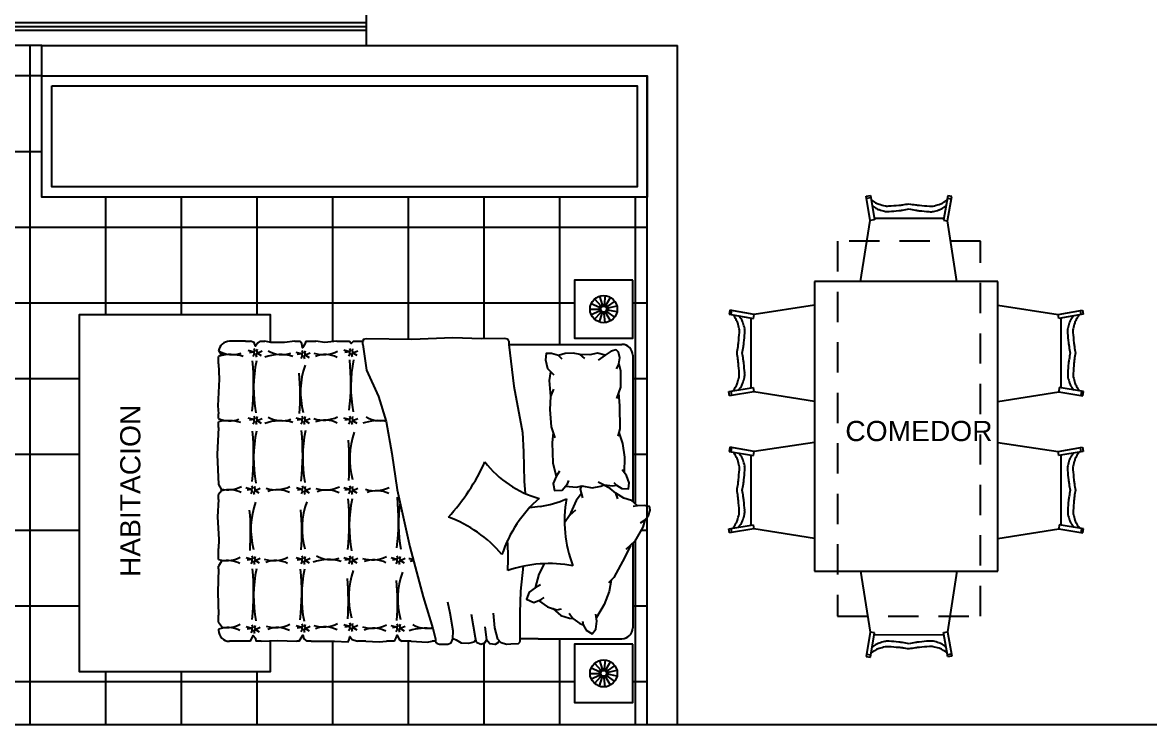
# Model space of a CAD drawing. Header units: inches. Extents: x -370 to 18, y -197 to 199.
# Drawn here: x -27.79 to -22.21, y -22.53 to -19.06 of the extents above; entities that cross this region are included whole.
import ezdxf

# ---------------------------------------------------------------- set-up
doc = ezdxf.new("R2010")
doc.units = ezdxf.units.IN
doc.header["$MEASUREMENT"] = 0
doc.linetypes.add('DASHED', pattern=[0.75, 0.5, -0.25])
for name, color, linetype in [('artefactos', 1, 'Continuous'), ('aux2', 194, 'Continuous'), ('MUEBLES', 7, 'Continuous')]:
    doc.layers.add(name, color=color, linetype=linetype)
doc.styles.get("Standard").update_dxf_attribs({"font": 'arial.ttf'})
doc.linetypes.add('ZIGZAG', pattern='A,0.0001,-0.2,[131,ltypeshp.shx,S=0.2,R=0,X=-0.2,Y=0],-0.4,[131,ltypeshp.shx,S=0.2,R=180,X=0.2,Y=0],-0.2', length=0.8001)

# ---------------------------------------------------------------- blocks, each defined once
blk = doc.blocks.new('comedor_6p')
at = {"layer": 'artefactos', "color": 2}
for p, q in [((-1.2932, 1.3273), (-1.2726, 1.3309)), ((-1.2722, 1.2071), (-1.2932, 1.3273)), ((-1.2707, 1.3198), (-1.2913, 1.3165)), ((-1.2726, 1.3309), (-1.2519, 1.2101)), ((-0.8897, 1.3327), (-0.9093, 1.2117)), ((-0.8915, 1.3216), (-0.8709, 1.3185)), ((-0.869, 1.3293), (-0.8897, 1.3327)), ((-0.8889, 1.2089), (-0.869, 1.3293)), ((-0.6139, 1.3273), (-0.5933, 1.3309)), ((-0.5929, 1.2071), (-0.6139, 1.3273)), ((-0.5914, 1.3198), (-0.612, 1.3165)), ((-0.5933, 1.3309), (-0.5726, 1.2101)), ((-0.2104, 1.3327), (-0.23, 1.2117)), ((-0.2122, 1.3216), (-0.1916, 1.3185)), ((-0.1897, 1.3293), (-0.2104, 1.3327)), ((-0.2096, 1.2089), (-0.1897, 1.3293)), ((-1.3172, 0.9069), (-1.2722, 1.2071)), ((-1.2519, 1.2101), (-1.2722, 1.2071)), ((-0.9077, 1.2213), (-1.2536, 1.2207)), ((-0.9093, 1.2117), (-0.8889, 1.2089)), ((-0.8408, 0.9069), (-0.8889, 1.2089)), ((-0.6379, 0.9069), (-0.5929, 1.2071)), ((-0.5726, 1.2101), (-0.5929, 1.2071)), ((-0.2284, 1.2213), (-0.5743, 1.2207)), ((-0.23, 1.2117), (-0.2096, 1.2089)), ((-0.1615, 0.9069), (-0.2096, 1.2089)), ((-1.4349, 0), (-1.4349, 0.9069)), ((-1.4349, 0.9069), (0, 0.9069)), ((0, 0.9069), (0, 0)), ((-1.4349, 0.6795), (-1.7369, 0.6314)), ((0, 0.6795), (0.302, 0.6314)), ((-1.8573, 0.6513), (-1.8607, 0.6306)), ((-1.8607, 0.6306), (-1.7397, 0.611)), ((-1.7369, 0.6314), (-1.8573, 0.6513)), ((-1.8496, 0.6288), (-1.8465, 0.6494)), ((-1.7397, 0.611), (-1.7369, 0.6314)), ((0.302, 0.6314), (0.4224, 0.6513)), ((0.3048, 0.611), (0.302, 0.6314)), ((0.4258, 0.6306), (0.3048, 0.611)), ((0.4147, 0.6288), (0.4116, 0.6494)), ((0.4224, 0.6513), (0.4258, 0.6306)), ((-1.7493, 0.6126), (-1.7487, 0.2667)), ((0.3144, 0.6126), (0.3138, 0.2667)), ((-1.8589, 0.2477), (-1.7381, 0.2684)), ((-1.8554, 0.2271), (-1.8589, 0.2477)), ((-1.7351, 0.2481), (-1.8554, 0.2271)), ((-1.8479, 0.2496), (-1.8445, 0.229)), ((-1.7381, 0.2684), (-1.7351, 0.2481)), ((-1.4349, 0.2031), (-1.7351, 0.2481)), ((0, 0.2031), (0.3002, 0.2481)), ((0.3032, 0.2684), (0.3002, 0.2481)), ((0.3002, 0.2481), (0.4205, 0.2271)), ((0.424, 0.2477), (0.3032, 0.2684)), ((0.413, 0.2496), (0.4096, 0.229)), ((0.4205, 0.2271), (0.424, 0.2477)), ((0, 0), (-1.4349, 0)), ((-1.3172, 0), (-1.2722, -0.3002)), ((-0.8408, 0), (-0.8889, -0.302)), ((-0.6379, 0), (-0.5929, -0.3002)), ((-0.1615, 0), (-0.2096, -0.302)), ((-1.2722, -0.3002), (-1.2932, -0.4205)), ((-1.2726, -0.424), (-1.2519, -0.3032)), ((-1.2519, -0.3032), (-1.2722, -0.3002)), ((-0.9077, -0.3144), (-1.2536, -0.3138)), ((-0.9093, -0.3048), (-0.8889, -0.302)), ((-0.8897, -0.4258), (-0.9093, -0.3048)), ((-0.8889, -0.302), (-0.869, -0.4224)), ((-0.5929, -0.3002), (-0.6139, -0.4205)), ((-0.5933, -0.424), (-0.5726, -0.3032)), ((-0.5726, -0.3032), (-0.5929, -0.3002)), ((-0.2284, -0.3144), (-0.5743, -0.3138)), ((-0.23, -0.3048), (-0.2096, -0.302)), ((-0.2104, -0.4258), (-0.23, -0.3048)), ((-0.2096, -0.302), (-0.1897, -0.4224)), ((-1.2932, -0.4205), (-1.2726, -0.424)), ((-1.2707, -0.413), (-1.2913, -0.4096)), ((-0.8915, -0.4147), (-0.8709, -0.4116)), ((-0.869, -0.4224), (-0.8897, -0.4258)), ((-0.6139, -0.4205), (-0.5933, -0.424)), ((-0.5914, -0.413), (-0.612, -0.4096)), ((-0.2122, -0.4147), (-0.1916, -0.4116)), ((-0.1897, -0.4224), (-0.2104, -0.4258))]:
    blk.add_line(p, q, dxfattribs=at)
at = {"layer": 'artefactos', "color": 2, "extrusion": (0, 0, -1)}
for centre, major_axis, start_param, end_param in [((-1.1594, 1.4495), (0.1251, 0.1251), 2.870669, 3.024012), ((-1.2061, 1.3669), (-0.058, 0.058), 4.215972, 4.441465), ((-1.0782, 1.7973), (0.3755, 0.3755), 2.587068, 2.645176), ((-1.4249, 4.3319), (2.165, 2.165), 2.260362, 2.276663), ((-1.1735, 1.7162), (0.3069, 0.3069), 2.214624, 2.260362), ((-1.2686, 2.3832), (0.7833, 0.7833), 2.185999, 2.214624), ((-0.9035, 2.3849), (0.7833, 0.7833), 2.488421, 2.517047), ((-0.9924, 1.7171), (-0.3069, 0.3069), 4.01348, 4.059217), ((-0.7654, 4.335), (2.165, 2.165), 2.426382, 2.442683), ((-1.0885, 1.7973), (-0.3755, 0.3755), 3.628666, 3.686774), ((-0.9565, 1.368), (0.058, 0.058), 1.832377, 2.05787), ((-0.9968, 1.3951), (-0.105, 0.105), 3.194316, 3.359003), ((-1.004, 1.4502), (-0.1251, 0.1251), 3.249829, 3.403173), ((-0.4801, 1.4495), (-0.1251, 0.1251), 4.441465, 4.594809), ((-0.5268, 1.3669), (-0.058, 0.058), 4.215972, 4.441465), ((-0.3989, 1.7973), (-0.3755, 0.3755), 4.157864, 4.215972), ((-0.7457, 4.3319), (-2.165, 2.165), 3.831158, 3.847459), ((-0.4942, 1.7162), (-0.3069, 0.3069), 3.785421, 3.831158), ((-0.5893, 2.3832), (0.7833, 0.7833), 2.185999, 2.214624), ((-0.2242, 2.3849), (0.7833, 0.7833), 2.488421, 2.517047), ((-0.3131, 1.7171), (0.3069, 0.3069), 2.442683, 2.488421), ((-0.0861, 4.335), (-2.165, 2.165), 3.997179, 4.01348), ((-0.4092, 1.7973), (-0.3755, 0.3755), 3.628666, 3.686774), ((-0.2772, 1.368), (0.058, 0.058), 1.832377, 2.05787), ((-0.3175, 1.3951), (0.105, 0.105), 1.623519, 1.788206), ((-0.3247, 1.4502), (-0.1251, 0.1251), 3.249829, 3.403173), ((-1.1661, 1.3943), (-0.105, 0.105), 4.485635, 4.650322), ((-1.2097, 1.3246), (0.0469, 0.0469), 2.658112, 2.914839), ((-1.1087, 1.6486), (0.2869, 0.2869), 2.587068, 2.658112), ((-1.1908, 1.2996), (-0.0333, 0.0333), 3.949023, 4.157864), ((-1.192, 1.3132), (0.0238, 0.0238), 2.355936, 2.587068), ((-1.192, 1.409), (-0.0916, 0.0916), 3.847459, 3.926733), ((-1.1891, 1.3755), (-0.087, 0.087), 3.847459, 3.949023), ((-1.3218, 3.0401), (-1.2678, 1.2678), 3.82086, 3.847459), ((-1.16, 1.5215), (-0.1879, 0.1879), 3.746379, 3.82086), ((-1.2343, 1.9285), (0.4805, 0.4805), 2.12834, 2.175583), ((-0.9335, 1.93), (-0.4805, 0.4805), 4.098259, 4.145502), ((-1.0041, 1.5223), (-0.1879, 0.1879), 4.023778, 4.098259), ((-0.8565, 3.0422), (1.2678, 1.2678), 2.426382, 2.452982), ((-0.9736, 1.3765), (0.087, 0.087), 2.324819, 2.426382), ((-0.971, 1.41), (0.0916, 0.0916), 2.347109, 2.426382), ((-0.9702, 1.3142), (-0.0238, 0.0238), 3.686774, 3.917905), ((-0.9712, 1.3006), (-0.0333, 0.0333), 3.686774, 3.895615), ((-1.0565, 1.6489), (0.2869, 0.2869), 2.044933, 2.115978), ((-0.9526, 1.3258), (0.0469, 0.0469), 1.788206, 2.044933), ((-0.4868, 1.3943), (-0.105, 0.105), 4.485635, 4.650322), ((-0.5304, 1.3246), (0.0469, 0.0469), 2.658112, 2.914839), ((-0.4294, 1.6486), (0.2869, 0.2869), 2.587068, 2.658112), ((-0.5115, 1.2996), (0.0333, 0.0333), 2.378226, 2.587068), ((-0.5127, 1.3132), (0.0238, 0.0238), 2.355936, 2.587068), ((-0.5127, 1.409), (-0.0916, 0.0916), 3.847459, 3.926733), ((-0.5098, 1.3755), (0.087, 0.087), 2.276663, 2.378226), ((-0.6425, 3.0401), (-1.2678, 1.2678), 3.82086, 3.847459), ((-0.4807, 1.5215), (0.1879, 0.1879), 2.175583, 2.250063), ((-0.555, 1.9285), (0.4805, 0.4805), 2.12834, 2.175583), ((-0.2542, 1.93), (-0.4805, 0.4805), 4.098259, 4.145502), ((-0.3248, 1.5223), (-0.1879, 0.1879), 4.023778, 4.098259), ((-0.1772, 3.0422), (-1.2678, 1.2678), 3.997179, 4.023778), ((-0.2943, 1.3765), (0.087, 0.087), 2.324819, 2.426382), ((-0.2917, 1.41), (-0.0916, 0.0916), 3.917905, 3.997179), ((-0.2909, 1.3142), (0.0238, 0.0238), 2.115978, 2.347109), ((-0.2919, 1.3006), (-0.0333, 0.0333), 3.686774, 3.895615), ((-0.3772, 1.6489), (0.2869, 0.2869), 2.044933, 2.115978), ((-0.2733, 1.3258), (0.0469, 0.0469), 1.788206, 2.044933), ((-1.9782, 0.5163), (-0.1251, 0.1251), 1.679033, 1.832377), ((-1.9231, 0.5235), (-0.105, 0.105), 1.623519, 1.788206), ((0.4882, 0.5235), (-0.105, -0.105), 1.353386, 1.518073), ((0.5433, 0.5163), (-0.1251, -0.1251), 1.309216, 1.46256), ((-1.8961, 0.5638), (0.058, 0.058), 0.26158, 0.487073), ((-2.3253, 0.4318), (-0.3755, 0.3755), 2.05787, 2.115978), ((-1.8538, 0.5677), (-0.0469, 0.0469), 1.788206, 2.044933), ((-2.1769, 0.4638), (0.2869, 0.2869), 0.474137, 0.545181), ((-1.8286, 0.5491), (0.0333, 0.0333), 0.545181, 0.754023), ((0.3937, 0.5491), (-0.0333, -0.0333), 0.816774, 1.025615), ((0.742, 0.4638), (0.2869, -0.2869), 2.596411, 2.667456), ((0.4189, 0.5677), (0.0469, -0.0469), 2.667456, 2.924183), ((0.8904, 0.4318), (0.3755, -0.3755), 2.596411, 2.654519), ((0.4612, 0.5638), (0.058, -0.058), 2.654519, 2.880012), ((-4.863, 0.7549), (2.165, 2.165), 0.855586, 0.871887), ((-1.8422, 0.5501), (0.0238, 0.0238), 0.545181, 0.776313), ((-1.938, 0.5493), (-0.0916, 0.0916), 2.347109, 2.426382), ((-3.5702, 0.6638), (-1.2678, 1.2678), 2.426382, 2.452982), ((-1.9045, 0.5467), (-0.087, 0.087), 2.324819, 2.426382), ((0.4696, 0.5467), (-0.087, -0.087), 0.71521, 0.816774), ((2.1353, 0.6638), (-1.2678, -1.2678), 0.688611, 0.71521), ((0.4073, 0.5501), (0.0238, -0.0238), 2.36528, 2.596411), ((0.5031, 0.5493), (-0.0916, -0.0916), 0.71521, 0.794484), ((3.4281, 0.7549), (-2.165, -2.165), 0.698909, 0.71521), ((-2.913, 0.6168), (0.7833, 0.7833), 0.917625, 0.94625), ((-2.2451, 0.5279), (0.3069, 0.3069), 0.871887, 0.917624), ((-2.458, 0.5868), (0.4805, 0.4805), 0.956666, 1.003909), ((-2.0503, 0.5163), (-0.1879, 0.1879), 2.452982, 2.527462), ((0.6154, 0.5163), (-0.1879, -0.1879), 0.61413, 0.688611), ((1.0231, 0.5868), (-0.4805, -0.4805), 0.566887, 0.61413), ((0.8102, 0.5279), (0.3069, -0.3069), 2.223968, 2.269706), ((1.4781, 0.6168), (-0.7833, -0.7833), 0.624546, 0.653172), ((-2.9113, 0.2517), (0.7833, 0.7833), 0.615202, 0.643828), ((-2.2442, 0.3468), (-0.3069, 0.3069), 2.214624, 2.260362), ((-2.4566, 0.286), (-0.4805, 0.4805), 2.12834, 2.175583), ((-2.0496, 0.3603), (-0.1879, 0.1879), 2.175583, 2.250063), ((0.6146, 0.3603), (-0.1879, -0.1879), 0.891529, 0.96601), ((1.0217, 0.286), (0.4805, -0.4805), 2.536806, 2.584049), ((0.8093, 0.3468), (0.3069, -0.3069), 2.452027, 2.497765), ((1.4763, 0.2517), (0.7833, -0.7833), 2.497765, 2.52639), ((-4.8599, 0.0954), (-2.165, 2.165), 2.260362, 2.276663), ((-1.937, 0.3283), (0.0916, 0.0916), 0.705866, 0.78514), ((-3.5681, 0.1985), (-1.2678, 1.2678), 2.250063, 2.276663), ((-1.9035, 0.3312), (-0.087, 0.087), 2.276663, 2.378226), ((0.4686, 0.3312), (-0.087, -0.087), 0.763366, 0.86493), ((2.1332, 0.1985), (-1.2678, -1.2678), 0.86493, 0.891529), ((0.5021, 0.3283), (0.0916, -0.0916), 2.356453, 2.435726), ((3.425, 0.0954), (-2.165, -2.165), 0.86493, 0.881231), ((-1.8949, 0.3142), (-0.058, 0.058), 2.645176, 2.870669), ((-2.3253, 0.4421), (0.3755, 0.3755), 1.016271, 1.074379), ((-1.8412, 0.3283), (0.0238, 0.0238), 0.78514, 1.016271), ((-1.8526, 0.3106), (0.0469, 0.0469), 1.087316, 1.344043), ((-2.1766, 0.4116), (-0.2869, 0.2869), 2.587068, 2.658112), ((-1.8276, 0.3295), (-0.0333, 0.0333), 2.378226, 2.587068), ((0.3927, 0.3295), (-0.0333, -0.0333), 0.554525, 0.763366), ((0.7417, 0.4116), (-0.2869, -0.2869), 0.48348, 0.554525), ((0.4177, 0.3106), (-0.0469, -0.0469), 0.226754, 0.48348), ((0.4063, 0.3283), (-0.0238, -0.0238), 0.554525, 0.785656), ((0.8904, 0.4421), (-0.3755, -0.3755), 0.496417, 0.554525), ((0.46, 0.3142), (-0.058, -0.058), 0.270924, 0.496417), ((-1.9775, 0.3609), (0.1251, 0.1251), 1.299872, 1.453216), ((-1.9223, 0.3542), (0.105, 0.105), 1.344043, 1.50873), ((0.4874, 0.3542), (0.105, -0.105), 1.632863, 1.79755), ((0.5426, 0.3609), (-0.1251, -0.1251), 0.11758, 0.270924), ((-1.1594, -0.5426), (0.1251, 0.1251), -1.453216, -1.299872), ((-1.1661, -0.4874), (-0.105, 0.105), 0.062067, 0.226754), ((-1.2061, -0.46), (-0.058, 0.058), 0.270924, 0.496417), ((-1.2097, -0.4177), (-0.0469, 0.0469), 0.226754, 0.48348), ((-1.0782, -0.8904), (-0.3755, 0.3755), 0.496417, 0.554525), ((-1.1087, -0.7417), (-0.2869, 0.2869), 0.48348, 0.554525), ((-1.1908, -0.3927), (0.0333, 0.0333), -1.016271, -0.80743), ((-1.192, -0.4063), (-0.0238, 0.0238), 0.554525, 0.785656), ((-1.192, -0.5021), (0.0916, 0.0916), -0.78514, -0.705866), ((-1.1891, -0.4686), (-0.087, 0.087), 0.763366, 0.86493), ((-1.4249, -3.425), (2.165, 2.165), -0.705866, -0.689566), ((-1.3218, -2.1332), (-1.2678, 1.2678), 0.86493, 0.891529), ((-1.1735, -0.8093), (-0.3069, 0.3069), 0.881231, 0.926968), ((-1.16, -0.6146), (-0.1879, 0.1879), 0.891529, 0.96601), ((-1.2343, -1.0217), (-0.4805, 0.4805), 0.96601, 1.013253), ((-1.2686, -1.4763), (0.7833, 0.7833), -0.643828, -0.615202), ((-0.9035, -1.4781), (0.7833, 0.7833), -0.94625, -0.917624), ((-0.9335, -1.0231), (0.4805, 0.4805), -1.003909, -0.956666), ((-0.9924, -0.8102), (-0.3069, 0.3069), 0.653172, 0.698909), ((-1.0041, -0.6154), (0.1879, 0.1879), -0.956666, -0.882186), ((-0.7654, -3.4281), (2.165, 2.165), -0.871887, -0.855586), ((-0.8565, -2.1353), (1.2678, 1.2678), -0.882186, -0.855586), ((-0.9736, -0.4696), (0.087, 0.087), -0.855586, -0.754023), ((-0.971, -0.5031), (0.0916, 0.0916), -0.855586, -0.776313), ((-0.9702, -0.4073), (0.0238, 0.0238), -0.776313, -0.545181), ((-0.9712, -0.3937), (0.0333, 0.0333), -0.754023, -0.545181), ((-1.0885, -0.8904), (0.3755, 0.3755), -0.545181, -0.487073), ((-1.0565, -0.742), (-0.2869, 0.2869), 1.025615, 1.09666), ((-0.9565, -0.4612), (-0.058, 0.058), 1.083723, 1.309216), ((-0.9526, -0.4189), (-0.0469, 0.0469), 1.09666, 1.353386), ((-0.9968, -0.4882), (-0.105, 0.105), 1.353386, 1.518073), ((-1.004, -0.5433), (-0.1251, 0.1251), 1.309216, 1.46256), ((-0.4801, -0.5426), (-0.1251, 0.1251), 0.11758, 0.270924), ((-0.4868, -0.4874), (0.105, 0.105), -1.50873, -1.344043), ((-0.5268, -0.46), (0.058, 0.058), -1.299872, -1.074379), ((-0.5304, -0.4177), (0.0469, 0.0469), -1.344043, -1.087316), ((-0.3989, -0.8904), (0.3755, 0.3755), -1.074379, -1.016271), ((-0.4294, -0.7417), (-0.2869, 0.2869), 0.48348, 0.554525), ((-0.5115, -0.3927), (0.0333, 0.0333), -1.016271, -0.80743), ((-0.5127, -0.4063), (-0.0238, 0.0238), 0.554525, 0.785656), ((-0.5127, -0.5021), (0.0916, 0.0916), -0.78514, -0.705866), ((-0.5098, -0.4686), (-0.087, 0.087), 0.763366, 0.86493), ((-0.7457, -3.425), (2.165, 2.165), -0.705866, -0.689566), ((-0.6425, -2.1332), (-1.2678, 1.2678), 0.86493, 0.891529), ((-0.4942, -0.8093), (0.3069, 0.3069), -0.689566, -0.643828), ((-0.4807, -0.6146), (-0.1879, 0.1879), 0.891529, 0.96601), ((-0.555, -1.0217), (-0.4805, 0.4805), 0.96601, 1.013253), ((-0.5893, -1.4763), (0.7833, 0.7833), -0.643828, -0.615202), ((-0.2242, -1.4781), (0.7833, 0.7833), -0.94625, -0.917624), ((-0.2542, -1.0231), (-0.4805, 0.4805), 0.566887, 0.61413), ((-0.3131, -0.8102), (0.3069, 0.3069), -0.917624, -0.871887), ((-0.3248, -0.6154), (0.1879, 0.1879), -0.956666, -0.882186), ((-0.0861, -3.4281), (-2.165, 2.165), 0.698909, 0.71521), ((-0.1772, -2.1353), (1.2678, 1.2678), -0.882186, -0.855586), ((-0.2943, -0.4696), (0.087, 0.087), -0.855586, -0.754023), ((-0.2917, -0.5031), (0.0916, 0.0916), -0.855586, -0.776313), ((-0.2909, -0.4073), (-0.0238, 0.0238), 0.794484, 1.025615), ((-0.2919, -0.3937), (-0.0333, 0.0333), 0.816774, 1.025615), ((-0.4092, -0.8904), (-0.3755, 0.3755), 1.025615, 1.083723), ((-0.3772, -0.742), (0.2869, 0.2869), -0.545181, -0.474137), ((-0.2772, -0.4612), (-0.058, 0.058), 1.083723, 1.309216), ((-0.2733, -0.4189), (-0.0469, 0.0469), 1.09666, 1.353386), ((-0.3175, -0.4882), (0.105, 0.105), -0.21741, -0.052723), ((-0.3247, -0.5433), (-0.1251, 0.1251), 1.309216, 1.46256)]:
    blk.add_ellipse(centre, major_axis=major_axis, ratio=1, start_param=start_param, end_param=end_param, dxfattribs=at)
blk = doc.blocks.new('velador')
at = {"layer": 'artefactos', "color": 2}
blk.add_lwpolyline([(-0.4, 0.4), (-0.4, 0), (0, 0), (0, 0.4), (-0.4, 0.4)], dxfattribs=at)
for radius in [0.0937, 0.0304]:
    blk.add_circle((-0.2, 0.2), radius, dxfattribs=at)
at = {"layer": 'aux2', "color": 2}
for p, q in [((-0.2812, 0.2469), (-0.2263, 0.2152)), ((-0.2551, 0.2758), (-0.2179, 0.2246)), ((-0.2195, 0.2917), (-0.2063, 0.2297)), ((-0.1805, 0.2917), (-0.1937, 0.2297)), ((-0.1449, 0.2758), (-0.1821, 0.2246)), ((-0.1188, 0.2469), (-0.1737, 0.2152)), ((-0.2932, 0.2098), (-0.2302, 0.2032)), ((-0.2891, 0.171), (-0.2289, 0.1906)), ((-0.2697, 0.1373), (-0.2226, 0.1797)), ((-0.2381, 0.1144), (-0.2124, 0.1722)), ((-0.2, 0.1063), (-0.2, 0.1696)), ((-0.1619, 0.1144), (-0.1876, 0.1722)), ((-0.1303, 0.1373), (-0.1774, 0.1797)), ((-0.1109, 0.171), (-0.1711, 0.1906)), ((-0.1068, 0.2098), (-0.1698, 0.2032))]:
    blk.add_line(p, q, dxfattribs=at)
blk.add_circle((-0.2, 0.2), 0.0202, dxfattribs=at)
blk = doc.blocks.new('cama_2pl')
at = {"layer": 'artefactos', "color": 1}
for p, q in [((706.6494, 610.2549), (706.6196, 610.2234)), ((706.728, 610.2968), (706.7439, 610.2697)), ((706.728, 610.2968), (706.7662, 610.2856)), ((706.7662, 610.2856), (706.8438, 610.2406)), ((706.8438, 610.2406), (706.8884, 610.1923)), ((705.8202, 610.2295), (706.6253, 610.2295)), ((706.6064, 610.1813), (706.5796, 610.1361)), ((706.6196, 610.2234), (706.6064, 610.1813)), ((706.8541, 610.2295), (707.3202, 610.2295)), ((705.7602, 609.5475), (705.7602, 610.1695)), ((707.3802, 609.7085), (707.3802, 610.1695)), ((706.5399, 609.9466), (706.5399, 609.9523)), ((706.5399, 609.8598), (706.5399, 609.8643)), ((707.2129, 609.7868), (707.2157, 609.7917)), ((706.6513, 609.72), (706.6586, 609.662)), ((707.3802, 609.7085), (707.3802, 609.6085)), ((706.3513, 609.628), (706.512, 609.6323)), ((706.512, 609.6323), (706.5805, 609.6379)), ((707.3802, 609.6085), (707.3935, 609.6085)), ((705.7432, 609.5475), (705.7602, 609.5475)), ((707.4023, 609.5052), (707.3816, 609.4873)), ((707.3203, 609.4713), (707.2399, 609.4625)), ((707.3816, 609.4873), (707.3203, 609.4713)), ((707.3144, 609.4158), (707.386, 609.4246)), ((707.386, 609.4246), (707.4035, 609.4144)), ((707.4123, 609.3939), (707.4006, 609.3691)), ((707.4035, 609.4144), (707.4123, 609.3939)), ((707.3743, 609.3633), (707.2458, 609.3428)), ((707.4006, 609.3691), (707.3743, 609.3633)), ((707.2395, 609.2242), (707.1784, 609.2109)), ((707.3371, 609.2407), (707.2395, 609.2242)), ((707.38, 609.239), (707.3371, 609.2407)), ((707.4015, 609.2308), (707.38, 609.239)), ((707.4096, 609.2108), (707.4015, 609.2308)), ((707.3802, 609.1445), (707.3935, 609.1445)), ((707.3935, 609.1445), (707.3935, 609.1259)), ((707.3935, 609.0102), (707.3935, 608.9593)), ((707.3935, 608.919), (707.3935, 608.8734)), ((707.3935, 608.7594), (707.3935, 608.7153)), ((705.7432, 608.6926), (705.7432, 608.7452)), ((705.7602, 608.7433), (705.7432, 608.7433)), ((705.7432, 608.6014), (705.7432, 608.668)), ((705.7432, 608.4296), (705.7432, 608.4857)), ((707.3935, 608.4593), (707.3935, 608.4357)), ((705.7432, 608.37), (705.7432, 608.3963)), ((707.3935, 608.3927), (707.3935, 608.3804)), ((705.7432, 608.1788), (705.7432, 608.2034)), ((707.3935, 608.184), (707.3935, 608.1542)), ((705.7432, 608.0982), (705.7432, 608.1262)), ((707.3935, 608.1262), (707.3935, 608.0095)), ((705.8681, 607.9495), (705.8267, 607.9495)), ((706.1673, 607.9495), (706.1419, 607.9495)), ((706.2183, 607.9495), (706.1858, 607.9495)), ((706.6132, 607.9495), (706.5869, 607.9495)), ((706.9435, 607.9495), (706.8835, 607.9495)), ((706.9958, 607.9495), (706.98, 607.9495)), ((707.2888, 607.9495), (707.2502, 607.9495)), ((707.3274, 607.9495), (707.3335, 607.9495))]:
    blk.add_line(p, q, dxfattribs=at)
for points in [[(706.728, 610.2968), (706.7014, 610.317), (706.672, 610.3264), (706.6525, 610.3213), (706.646, 610.2929), (706.6494, 610.2549), (706.6521, 610.2314)], [(706.2455, 610.1524), (706.3055, 610.1735), (706.3813, 610.1847), (706.4649, 610.1827)], [(706.5205, 610.1254), (706.535, 610.1394), (706.5529, 610.1689), (706.555, 610.2061), (706.5219, 610.2107), (706.4813, 610.1951), (706.4499, 610.1714)], [(706.8659, 610.2167), (706.9314, 610.186), (707.0424, 610.1249), (707.0721, 610.096)], [(705.8672, 610.1535), (705.8341, 610.158), (705.8039, 610.1518), (705.7894, 610.1378), (705.7976, 610.1099), (705.8192, 610.0785), (705.8479, 610.0387)], [(705.8672, 610.1535), (705.906, 610.1624), (705.9957, 610.1613), (706.0582, 610.141)], [(705.8672, 610.1535), (705.8944, 610.1376)], [(706.0267, 610.1512), (706.0988, 610.1566), (706.2255, 610.1577), (706.2655, 610.1471)], [(706.517, 610.04), (706.5325, 610.0715), (706.5383, 610.1199), (706.535, 610.1394)], [(706.6097, 610.1481), (706.5796, 610.1361), (706.5527, 610.1055), (706.5336, 610.0663)], [(705.8192, 610.0785), (705.8087, 610.0363), (705.8179, 609.9932), (705.8167, 609.9406)], [(706.5393, 609.9491), (706.5496, 610.007), (706.5401, 610.0545), (706.5325, 610.0715)], [(707.0572, 610.1104), (707.1198, 610.0994), (707.1914, 610.072), (707.2633, 610.0293)], [(707.2837, 609.9521), (707.3031, 609.9572), (707.3332, 609.9741), (707.3533, 610.0056), (707.3267, 610.0258), (707.2837, 610.0321), (707.2447, 610.0268)], [(705.837, 609.9659), (705.8167, 609.9406), (705.8082, 609.9008), (705.8108, 609.8573), (705.8218, 609.8208)], [(706.5394, 609.8601), (706.5461, 609.9194), (706.5393, 609.9491)], [(706.5399, 609.9465), (706.5576, 609.9407), (706.6053, 609.9539)], [(706.5814, 609.9473), (706.6194, 609.918), (706.7009, 609.8809)], [(707.2387, 609.8794), (707.2677, 609.8992), (707.2965, 609.9386), (707.3031, 609.9572)], [(706.4577, 609.8266), (706.4873, 609.8087), (706.5255, 609.7914), (706.5644, 609.7981), (706.5618, 609.8417), (706.5273, 609.8702), (706.5093, 609.8778)], [(706.6731, 609.9138), (706.7009, 609.8809), (706.7416, 609.8545)], [(707.2136, 609.7892), (707.251, 609.8346), (707.266, 609.8807), (707.2677, 609.8992)], [(705.8424, 609.8417), (705.8218, 609.8208), (705.8109, 609.783), (705.8106, 609.7524), (705.8457, 609.7501), (705.8933, 609.7596), (705.9283, 609.7945)], [(706.2447, 609.7911), (706.3027, 609.7866), (706.4119, 609.7889), (706.4873, 609.8087)], [(707.1701, 609.7116), (707.205, 609.76), (707.22, 609.8109), (707.2158, 609.8372)], [(705.9107, 609.777), (705.9582, 609.7701), (706.0474, 609.7777)], [(706.0072, 609.7927), (706.0474, 609.7777), (706.1177, 609.7732), (706.2134, 609.7812), (706.2735, 609.8001)], [(706.967, 609.7426), (707.0241, 609.712), (707.0995, 609.6924)], [(707.0825, 609.7224), (707.0995, 609.6924), (707.1243, 609.6585), (707.1615, 609.6453), (707.1806, 609.6846), (707.1645, 609.7263), (707.1526, 609.7418)], [(705.7602, 609.5475), (705.9909, 609.5757), (706.245, 609.6228), (706.3513, 609.628)], [(706.9813, 609.6268), (707.1182, 609.6121), (707.2381, 609.6085), (707.3802, 609.6085)], [(707.3935, 609.6085), (707.4004, 609.6062), (707.4082, 609.5984), (707.4104, 609.5594), (707.4119, 609.5348)], [(705.7432, 609.5475), (705.7315, 609.5397), (705.7283, 609.525), (705.7299, 609.3975), (705.725, 609.2389), (705.7332, 609.0133), (705.7299, 608.7615), (705.7332, 608.7452), (705.7432, 608.7452)], [(707.3893, 609.494), (707.4021, 609.4873), (707.4123, 609.4727), (707.4079, 609.4421), (707.386, 609.4246)], [(707.4119, 609.5348), (707.4023, 609.5052)], [(707.3855, 609.3658), (707.3982, 609.3547), (707.4065, 609.3249), (707.4032, 609.2869), (707.3883, 609.2588), (707.38, 609.239)], [(707.3935, 609.1445), (707.401, 609.1459), (707.4056, 609.1522), (707.4101, 609.1653), (707.4096, 609.2108)], [(705.7602, 608.7433), (705.9021, 608.7632), (706.0466, 608.8301), (706.1841, 608.8724), (706.3603, 608.9041), (706.5613, 608.9323), (706.875, 609.0027), (707.1499, 609.0767), (707.3227, 609.1295), (707.3802, 609.1445)], [(707.3935, 609.0102), (707.3983, 609.0979), (707.3935, 609.1259)], [(707.3935, 608.919), (707.3755, 608.9278), (707.3597, 608.9331), (707.3842, 608.9436), (707.3935, 608.9593)], [(707.3935, 608.7594), (707.3965, 608.8331), (707.3935, 608.8734)], [(705.7432, 608.6926), (705.756, 608.6796), (705.7432, 608.668)], [(707.3935, 608.4593), (707.3929, 608.5882), (707.3964, 608.6636), (707.3841, 608.6689), (707.3683, 608.6724), (707.3841, 608.6847), (707.3935, 608.7153)], [(705.7432, 608.6014), (705.749, 608.5341), (705.7432, 608.4857)], [(705.7432, 608.4296), (705.7595, 608.4236), (705.7788, 608.4113), (705.756, 608.4078), (705.7432, 608.3963)], [(707.3935, 608.3927), (707.3753, 608.4041), (707.3595, 608.4129), (707.3806, 608.4181), (707.3935, 608.4357)], [(707.3935, 608.184), (707.3893, 608.2743), (707.3935, 608.3804)], [(705.7432, 608.37), (705.7507, 608.3131), (705.7507, 608.2377), (705.7432, 608.2034)], [(705.7432, 608.1788), (705.7525, 608.1658), (705.77, 608.1536), (705.749, 608.1448), (705.7432, 608.1262)], [(707.3935, 608.1262), (707.3736, 608.1341), (707.3613, 608.1393), (707.3771, 608.1534), (707.3935, 608.1542)], [(705.7432, 608.0982), (705.742, 608.0501), (705.7432, 608.0095)], [(705.7973, 607.9514), (705.8096, 607.9613), (705.8132, 607.9712), (705.8174, 607.9598), (705.8267, 607.9495)], [(705.8681, 607.9495), (705.951, 607.9533), (706.0984, 607.9463), (706.1419, 607.9495)], [(706.2183, 607.9495), (706.3669, 607.9428), (706.5307, 607.9495), (706.5566, 607.9638), (706.5656, 607.9664), (706.5869, 607.9495)], [(706.6132, 607.9495), (706.7091, 607.9446), (706.8337, 607.9516), (706.8835, 607.9495)], [(706.9435, 607.9495), (706.9477, 607.9649), (706.9534, 607.9662), (706.98, 607.9495)], [(706.9958, 607.9495), (707.1226, 607.9447), (707.2502, 607.9495)], [(707.2888, 607.9495), (707.3174, 607.9708), (707.3212, 607.9715), (707.3277, 607.9495)]]:
    blk.add_lwpolyline(points, dxfattribs=at)
for centre, radius, start, end in [((705.8202, 610.1695), 0.06, 90, 180), ((707.3202, 610.1695), 0.06, 0, 90), ((706.73, 610.5526), 0.6983, 260.07459, 290.84099), ((707.6668, 609.7706), 0.7004, 169.34718, 199.09407), ((706.0898, 609.6369), 0.5677, 8.42319, 23.67235), ((706.0604, 609.8656), 0.5677, 307.59373, 344.59337), ((707.1348, 610.1728), 0.6983, 220.99561, 251.76201), ((707.3689, 608.9752), 0.7004, 130.2682, 160.01509), ((706.9348, 608.3855), 1.1581, 86.52842, 94.68904), ((705.9276, 608.3614), 1.1581, 47.44943, 65.55794), ((705.8032, 608.0095), 0.06, 180, 263.48359), ((707.3335, 608.0095), 0.06, 270, 0)]:
    blk.add_arc(centre, radius, start, end, dxfattribs=at)
at = {"layer": 'aux2', "color": 1}
for points in [[(706.9271, 608.9491), (706.9373, 608.9465), (706.9498, 608.9509), (706.9627, 608.9714)], [(706.9711, 608.9478), (706.9587, 608.9442), (706.9493, 608.9502), (706.9373, 608.9776)], [(707.3, 608.9491), (707.3103, 608.9465), (707.3227, 608.9509), (707.3356, 608.9714)], [(707.3441, 608.9478), (707.3316, 608.9442), (707.3223, 608.9502), (707.3103, 608.9776)], [(706.9244, 608.9313), (706.9342, 608.9354), (706.9435, 608.9309), (706.9475, 608.9064)], [(706.968, 608.9278), (706.9542, 608.9349), (706.9435, 608.9309), (706.9351, 608.9002)], [(707.2974, 608.9313), (707.3071, 608.9354), (707.3165, 608.9309), (707.3205, 608.9064)], [(707.341, 608.9278), (707.3272, 608.9349), (707.3165, 608.9309), (707.308, 608.9002)], [(705.7847, 608.6877), (705.795, 608.685), (705.8074, 608.6895), (705.8203, 608.7099)], [(705.8288, 608.6864), (705.8163, 608.6828), (705.8069, 608.6887), (705.795, 608.7162)], [(706.1575, 608.6877), (706.1678, 608.685), (706.1802, 608.6895), (706.1931, 608.7099)], [(706.2016, 608.6864), (706.1891, 608.6828), (706.1798, 608.6887), (706.1678, 608.7162)], [(706.5414, 608.6877), (706.5516, 608.685), (706.5641, 608.6895), (706.577, 608.7099)], [(706.5855, 608.6864), (706.573, 608.6828), (706.5636, 608.6887), (706.5516, 608.7162)], [(706.9271, 608.6877), (706.9373, 608.685), (706.9498, 608.6895), (706.9627, 608.7099)], [(706.9711, 608.6864), (706.9587, 608.6828), (706.9493, 608.6887), (706.9373, 608.7162)], [(707.295, 608.6877), (707.3053, 608.685), (707.3177, 608.6895), (707.3306, 608.7099)], [(707.3391, 608.6864), (707.3266, 608.6828), (707.3173, 608.6887), (707.3053, 608.7162)], [(705.782, 608.6699), (705.7918, 608.6739), (705.8012, 608.6695), (705.8052, 608.645)], [(705.8257, 608.6664), (705.8119, 608.6735), (705.8012, 608.6695), (705.7927, 608.6388)], [(706.1549, 608.6699), (706.1647, 608.6739), (706.174, 608.6695), (706.178, 608.645)], [(706.1985, 608.6664), (706.1847, 608.6735), (706.174, 608.6695), (706.1655, 608.6388)], [(706.5387, 608.6699), (706.5485, 608.6739), (706.5579, 608.6695), (706.5619, 608.645)], [(706.5824, 608.6664), (706.5686, 608.6735), (706.5579, 608.6695), (706.5494, 608.6388)], [(706.9244, 608.6699), (706.9342, 608.6739), (706.9435, 608.6695), (706.9475, 608.645)], [(706.968, 608.6664), (706.9542, 608.6735), (706.9435, 608.6695), (706.9351, 608.6388)], [(707.2924, 608.6699), (707.3021, 608.6739), (707.3115, 608.6695), (707.3155, 608.645)], [(707.336, 608.6664), (707.3222, 608.6735), (707.3115, 608.6695), (707.303, 608.6388)], [(705.7962, 608.4257), (705.8064, 608.423), (705.8189, 608.4275), (705.8318, 608.4479)], [(705.8403, 608.4244), (705.8278, 608.4208), (705.8184, 608.4267), (705.8064, 608.4542)], [(706.1575, 608.4257), (706.1678, 608.423), (706.1802, 608.4275), (706.1931, 608.4479)], [(706.2016, 608.4244), (706.1891, 608.4208), (706.1798, 608.4267), (706.1678, 608.4542)], [(706.5414, 608.427), (706.5516, 608.4243), (706.5641, 608.4288), (706.577, 608.4492)], [(706.5855, 608.4257), (706.573, 608.4221), (706.5636, 608.428), (706.5516, 608.4555)], [(706.9271, 608.4257), (706.9373, 608.423), (706.9498, 608.4275), (706.9627, 608.4479)], [(706.9711, 608.4244), (706.9587, 608.4208), (706.9493, 608.4267), (706.9373, 608.4542)], [(707.3009, 608.4257), (707.3111, 608.423), (707.3236, 608.4275), (707.3365, 608.4479)], [(707.3449, 608.4244), (707.3325, 608.4208), (707.3231, 608.4267), (707.3111, 608.4542)], [(705.7935, 608.4079), (705.8033, 608.4119), (705.8127, 608.4075), (705.8167, 608.383)], [(705.8371, 608.4044), (705.8233, 608.4115), (705.8127, 608.4075), (705.8042, 608.3768)], [(706.1549, 608.4079), (706.1647, 608.4119), (706.174, 608.4075), (706.178, 608.383)], [(706.1985, 608.4044), (706.1847, 608.4115), (706.174, 608.4075), (706.1655, 608.3768)], [(706.5387, 608.4092), (706.5485, 608.4132), (706.5579, 608.4088), (706.5619, 608.3843)], [(706.5824, 608.4057), (706.5686, 608.4128), (706.5579, 608.4088), (706.5494, 608.3781)], [(706.9244, 608.4079), (706.9342, 608.4119), (706.9435, 608.4075), (706.9475, 608.383)], [(706.968, 608.4044), (706.9542, 608.4115), (706.9435, 608.4075), (706.9351, 608.3768)], [(707.2982, 608.4079), (707.308, 608.4119), (707.3173, 608.4075), (707.3213, 608.383)], [(707.3418, 608.4044), (707.328, 608.4115), (707.3173, 608.4075), (707.3089, 608.3768)], [(705.783, 608.1439), (705.7928, 608.1479), (705.8021, 608.1435), (705.8061, 608.119)], [(705.7857, 608.1617), (705.7959, 608.159), (705.8084, 608.1635), (705.8213, 608.1839)], [(705.8266, 608.1404), (705.8128, 608.1475), (705.8021, 608.1435), (705.7937, 608.1128)], [(705.8297, 608.1604), (705.8173, 608.1568), (705.8079, 608.1627), (705.7959, 608.1902)], [(706.1549, 608.1439), (706.1647, 608.1479), (706.174, 608.1435), (706.178, 608.119)], [(706.1575, 608.1617), (706.1678, 608.159), (706.1802, 608.1635), (706.1931, 608.1839)], [(706.1985, 608.1404), (706.1847, 608.1475), (706.174, 608.1435), (706.1655, 608.1128)], [(706.2016, 608.1604), (706.1891, 608.1568), (706.1798, 608.1627), (706.1678, 608.1902)], [(706.5387, 608.1317), (706.5485, 608.1357), (706.5579, 608.1313), (706.5619, 608.1068)], [(706.5414, 608.1495), (706.5516, 608.1469), (706.5641, 608.1513), (706.577, 608.1718)], [(706.5824, 608.1282), (706.5686, 608.1353), (706.5579, 608.1313), (706.5494, 608.1006)], [(706.5855, 608.1482), (706.573, 608.1446), (706.5636, 608.1506), (706.5516, 608.178)], [(706.9244, 608.1328), (706.9342, 608.1368), (706.9435, 608.1323), (706.9475, 608.1079)], [(706.9271, 608.1506), (706.9373, 608.1479), (706.9498, 608.1523), (706.9627, 608.1728)], [(706.968, 608.1292), (706.9542, 608.1363), (706.9435, 608.1323), (706.9351, 608.1016)], [(706.9711, 608.1492), (706.9587, 608.1457), (706.9493, 608.1516), (706.9373, 608.179)], [(707.3038, 608.1328), (707.3136, 608.1368), (707.3229, 608.1323), (707.3269, 608.1079)], [(707.3064, 608.1506), (707.3167, 608.1479), (707.3291, 608.1523), (707.3421, 608.1728)], [(707.3474, 608.1292), (707.3336, 608.1363), (707.3229, 608.1323), (707.3145, 608.1016)], [(707.3505, 608.1492), (707.338, 608.1457), (707.3287, 608.1516), (707.3167, 608.179)]]:
    blk.add_lwpolyline(points, dxfattribs=at)
for centre, radius, start, end in [((707.1705, 609.0941), 0.1516, 330.00614, 12.98914), ((707.574, 609.0845), 0.2522, 169.50688, 199.72929), ((706.7687, 609.0499), 0.1768, 342.64426, 350.61497), ((707.0916, 609.0588), 0.1463, 194.23978, 201.51943), ((706.7279, 607.6368), 1.3033, 83.32536, 95.58422), ((706.751, 609.6822), 0.7423, 261.03637, 280.58745), ((707.16, 609.3714), 0.4351, 250.41332, 285.15099), ((706.3886, 608.8114), 0.1768, 342.64426, 26.16029), ((706.7115, 608.8204), 0.1463, 152.75109, 201.51943), ((707.1819, 607.5197), 1.4151, 86.03505, 95.00581), ((706.0284, 608.8377), 0.1516, 330.00614, 12.31936), ((706.4319, 608.8281), 0.2522, 169.91882, 199.72929), ((706.7687, 608.7953), 0.1768, 342.64426, 26.16029), ((707.0916, 608.8043), 0.1463, 152.75109, 201.51943), ((707.1454, 608.7953), 0.1768, 342.64426, 26.16029), ((707.4683, 608.8043), 0.1463, 152.75109, 201.51943), ((705.9942, 609.42), 0.7423, 258.35241, 280.58745), ((706.3892, 609.1062), 0.4351, 250.41332, 285.15099), ((707.1506, 609.101), 0.4351, 250.41332, 285.15099), ((705.9712, 607.3746), 1.3033, 83.32536, 95.58422), ((706.4111, 607.2544), 1.4151, 86.03505, 95.00581), ((706.7604, 609.4115), 0.7423, 258.35241, 280.58745), ((706.7373, 607.3661), 1.3033, 83.32536, 95.58422), ((707.1724, 607.2492), 1.4151, 86.03505, 95.00581), ((705.6394, 608.5271), 0.1768, 342.64426, 26.16029), ((705.9623, 608.536), 0.1463, 152.75109, 201.51943), ((706.0001, 608.5271), 0.1768, 342.64426, 26.16029), ((706.323, 608.536), 0.1463, 152.75109, 201.51943), ((706.3845, 608.5371), 0.1768, 342.64426, 26.16029), ((706.7075, 608.5461), 0.1463, 152.75109, 201.51943), ((706.7929, 608.5643), 0.1516, 330.00614, 18.99185), ((707.1965, 608.5547), 0.2522, 163.98533, 199.72929), ((707.1381, 608.5271), 0.1768, 342.64426, 26.16029), ((707.461, 608.536), 0.1463, 152.75109, 201.51943), ((706.021, 608.836), 0.4351, 250.41332, 285.15099), ((706.0428, 606.9842), 1.4151, 86.03505, 95.00581), ((706.3842, 609.1549), 0.7423, 258.35241, 280.58745), ((706.3612, 607.1094), 1.3033, 83.32536, 95.58422), ((706.7716, 608.8447), 0.4351, 250.41332, 285.15099), ((706.7935, 606.993), 1.4151, 86.03505, 95.00581), ((707.1476, 609.1496), 0.7423, 258.35241, 280.58745), ((707.1246, 607.1042), 1.3033, 83.32536, 95.58422), ((705.6649, 608.2984), 0.1516, 330.00614, 18.99185), ((706.0684, 608.2888), 0.2522, 163.98533, 199.72929), ((706.029, 608.2984), 0.1516, 330.00614, 18.99185), ((706.4325, 608.2888), 0.2522, 163.98533, 199.72929), ((706.3832, 608.2646), 0.1768, 342.64426, 26.16029), ((706.7061, 608.2736), 0.1463, 152.75109, 201.51943), ((706.7728, 608.2537), 0.1768, 342.64426, 26.16029), ((707.0958, 608.2627), 0.1463, 152.75109, 201.51943), ((707.1418, 608.2646), 0.1768, 342.64426, 26.16029), ((707.4647, 608.2736), 0.1463, 152.75109, 201.51943), ((706, 608.8849), 0.7423, 258.35241, 280.58745), ((705.977, 606.8395), 1.3033, 83.32536, 95.58422), ((706.3871, 608.8849), 0.7423, 258.35241, 280.58745), ((706.364, 606.8395), 1.3033, 83.32536, 95.58422), ((706.7742, 608.5628), 0.4351, 250.41332, 285.15099), ((707.1452, 608.8849), 0.7423, 258.35241, 280.58745), ((707.1222, 606.8395), 1.3033, 83.32536, 95.58422), ((705.6649, 608.0252), 0.1516, 330.00614, 18.99185), ((706.0684, 608.0155), 0.2522, 163.98533, 194.58059), ((706.4325, 608.0019), 0.2522, 163.98533, 191.99553), ((706.3832, 607.9981), 0.1768, 348.82047, 26.16029), ((706.7061, 608.0071), 0.1463, 152.75109, 196.13134), ((706.7961, 606.7111), 1.4151, 86.03505, 95.00581), ((706.7728, 607.991), 0.1768, 351.4985, 26.16029), ((707.1418, 607.991), 0.1768, 353.45059, 26.16029), ((706.029, 608.0115), 0.1516, 335.84042, 18.99185), ((707.0958, 608), 0.1463, 152.75109, 193.33361), ((707.4647, 607.9999), 0.1463, 152.75109, 191.18533)]:
    blk.add_arc(centre, radius, start, end, dxfattribs=at)
at = {"layer": 'artefactos', "color": 1, "xscale": 0.7999999999999545, "yscale": 0.7999999999999545, "zscale": 0.7999999999999545}
for p in [(705.7261, 609.9095), (707.7302, 609.9095)]:
    blk.add_blockref('velador', p, dxfattribs=at)

msp = doc.modelspace()

# ---------------------------------------------------------------- hatches: boundary and pattern name
at = {"transparency": 33554610}
h = msp.add_hatch(dxfattribs=at)
h.set_pattern_fill('PLAST', color=8, scale=0.6)
h.set_pattern_definition([(0, (266.99425, -54.94609), (0, 0.15), []), (0, (266.99425, -54.92734), (0, 0.15), []), (0, (266.99425, -54.90859), (0, 0.15), [])])
h.paths.add_polyline_path([(-28.84503, -19.17207), (-28.69503, -19.17207), (-27.69503, -19.17207), (-26.08769, -19.17207), (-26.08769, -18.17207), (-27.23769, -18.17207), (-31.63769, -18.17207), (-31.63769, -19.53367), (-31.48769, -19.53367), (-31.48769, -19.68367), (-29.97265, -19.68367), (-29.97265, -22.53367), (-28.84503, -22.53367)])
h.paths.add_polyline_path([(-28.93264, -20.55759), (-28.93264, -20.70633), (-28.89264, -20.70633), (-28.89264, -20.99613), (-28.87786, -20.99613), (-28.87786, -21.03015), (-28.93264, -21.03015), (-28.93264, -21.15759), (-29.53264, -21.15759), (-29.53264, -20.55759)], flags=16)
h.paths.add_polyline_path([(-29.39407, -21.1315), (-29.43304, -21.1315), (-29.43304, -20.90976), (-29.39407, -20.90976), (-29.39407, -20.80541), (-29.43304, -20.80541), (-29.43304, -20.75324), (-29.39407, -20.75324), (-29.39407, -20.70107), (-29.43304, -20.70107), (-29.43304, -20.64889), (-29.39407, -20.64889)], flags=0)
h.paths.add_polyline_path([(-29.35331, -20.59474), (-28.97283, -20.59474), (-28.97283, -21.12159), (-29.35331, -21.12159)], flags=0)
h.paths.add_polyline_path([(-28.93264, -21.20693), (-28.93264, -21.35567), (-28.89264, -21.35567), (-28.89264, -21.64547), (-28.87786, -21.64547), (-28.87786, -21.67949), (-28.93264, -21.67949), (-28.93264, -21.80693), (-29.53264, -21.80693), (-29.53264, -21.20693)], flags=16)
h.paths.add_polyline_path([(-29.39407, -21.78084), (-29.43304, -21.78084), (-29.43304, -21.5591), (-29.39407, -21.5591), (-29.39407, -21.45475), (-29.43304, -21.45475), (-29.43304, -21.40258), (-29.39407, -21.40258), (-29.39407, -21.3504), (-29.43304, -21.3504), (-29.43304, -21.29823), (-29.39407, -21.29823)], flags=0)
h.paths.add_polyline_path([(-29.35331, -21.24408), (-28.97283, -21.24408), (-28.97283, -21.77093), (-29.35331, -21.77093)], flags=0)
edge = h.paths.add_edge_path(flags=16)
edge.add_line((-29.36477, -21.87455), (-28.87609, -21.87455))
edge.add_ellipse((-28.88077, -21.88255), major_axis=(0.00566, 0.00566), ratio=1, start_angle=315, end_angle=405, ccw=False)
edge.add_line((-28.87277, -21.88255), (-28.87277, -22.47123))
edge.add_ellipse((-28.88077, -22.46655), major_axis=(0.00566, 0.00566), ratio=1, start_angle=225, end_angle=315, ccw=False)
edge.add_line((-28.88077, -22.47455), (-29.36946, -22.47455))
edge.add_ellipse((-29.36477, -22.46655), major_axis=(0.00566, 0.00566), ratio=1, start_angle=135, end_angle=225, ccw=False)
edge.add_line((-29.37277, -22.46655), (-29.37277, -21.87786))
edge.add_ellipse((-29.36477, -21.88255), major_axis=(-0.00566, 0.00566), ratio=1, start_angle=-45, end_angle=45, ccw=False)
edge = h.paths.add_edge_path(flags=0)
edge.add_line((-28.90955, -22.02305), (-28.98349, -22.02305))
edge.add_ellipse((-30.97777, -22.17455), major_axis=(-1.41421, 1.41421), ratio=1, start_angle=228.81779, end_angle=229.47677)
edge.add_line((-28.98258, -22.03605), (-28.90955, -22.03605))
edge.add_ellipse((-28.90955, -22.02955), major_axis=(-0.0046, 0.0046), ratio=1, start_angle=135.00003, end_angle=314.99997)
edge = h.paths.add_edge_path(flags=0)
edge.add_ellipse((-29.12277, -22.90455), major_axis=(-0.70711, 0.70711), ratio=1, start_angle=306.95689, end_angle=323.04311, ccw=False)
edge.add_ellipse((-28.99545, -22.0035), major_axis=(-0.06364, 0.06364), ratio=1, start_angle=230.13796, end_angle=306.95689, ccw=False)
edge.add_ellipse((-28.92107, -21.96555), major_axis=(-0.0046, 0.0046), ratio=0.9999998, start_angle=135.00005, end_angle=314.99996)
edge.add_ellipse((-28.99545, -22.0035), major_axis=(-0.06364, 0.06364), ratio=1, start_angle=230.13796, end_angle=306.95689)
edge.add_ellipse((-28.91215, -21.99755), major_axis=(0.0046, 0.0046), ratio=1, start_angle=225.00002, end_angle=404.99998)
edge.add_ellipse((-30.89777, -22.17455), major_axis=(1.41421, 1.41421), ratio=1, start_angle=319.17117, end_angle=320.09392, ccw=False)
edge.add_ellipse((-30.89777, -22.17455), major_axis=(1.41421, 1.41421), ratio=1, start_angle=318.24951, end_angle=319.17117, ccw=False)
edge.add_ellipse((-30.89777, -22.17455), major_axis=(1.41421, 1.41421), ratio=1, start_angle=313.22317, end_angle=318.24951, ccw=False)
edge.add_ellipse((-28.92278, -22.24991), major_axis=(-0.01945, 0.01945), ratio=1, start_angle=214.86616, end_angle=254.03115, ccw=False)
edge.add_ellipse((-28.91545, -22.25955), major_axis=(-0.0198, 0.0198), ratio=1, start_angle=240.40479, end_angle=277.13441, ccw=False)
edge.add_line((-28.88846, -22.25211), (-28.88068, -22.26515))
edge.add_ellipse((-28.89813, -22.26955), major_axis=(0.01273, 0.01273), ratio=1, start_angle=240.88959, end_angle=329.13814, ccw=False)
edge.add_ellipse((-28.89813, -22.26955), major_axis=(-0.01061, 0.01061), ratio=1, start_angle=67.19546, end_angle=305.702)
edge.add_line((-28.89723, -22.28677), (-28.90092, -22.28668))
edge.add_ellipse((-30.89777, -22.17455), major_axis=(-1.41421, 1.41421), ratio=1, start_angle=219.86204, end_angle=221.78592, ccw=False)
edge.add_ellipse((-28.99545, -22.3456), major_axis=(0.06364, 0.06364), ratio=1, start_angle=233.04311, end_angle=309.86204, ccw=False)
edge.add_ellipse((-29.12277, -21.44455), major_axis=(-0.70711, 0.70711), ratio=1, start_angle=126.95689, end_angle=143.04311, ccw=False)
edge.add_ellipse((-29.2501, -22.3456), major_axis=(-0.06364, 0.06364), ratio=1, start_angle=50.13796, end_angle=126.95689, ccw=False)
edge.add_ellipse((-27.34777, -22.17455), major_axis=(1.41421, 1.41421), ratio=1, start_angle=129.86204, end_angle=140.13796, ccw=False)
edge.add_ellipse((-29.2501, -22.0035), major_axis=(0.06364, 0.06364), ratio=1, start_angle=53.04311, end_angle=129.86204, ccw=False)
edge = h.paths.add_edge_path(flags=0)
edge.add_line((-29.00531, -21.95905), (-29.0048, -21.95905))
edge.add_ellipse((-29.06946, -22.0146), major_axis=(-0.0601, 0.0601), ratio=1, start_angle=267.28289, end_angle=307.93355, ccw=False)
edge.add_ellipse((-29.06946, -22.0146), major_axis=(-0.0601, 0.0601), ratio=1, start_angle=249.66021, end_angle=267.28289, ccw=False)
edge = h.paths.add_edge_path(flags=0)
edge.add_line((-28.94983, -22.27131), (-28.95066, -22.27107))
edge.add_line((-28.95066, -22.27107), (-28.94652, -22.27336))
edge.add_ellipse((-28.93277, -22.24955), major_axis=(0.01945, 0.01945), ratio=1, start_angle=187.71969, end_angle=195, ccw=False)
edge = h.paths.add_edge_path(flags=0)
edge.add_ellipse((-30.97777, -22.17455), major_axis=(-1.41421, 1.41421), ratio=1, start_angle=222.88053, end_angle=223.27956)
edge.add_line((-28.97868, -22.23459), (-29.02655, -22.20695))
edge.add_ellipse((-29.05777, -22.17455), major_axis=(0.03182, 0.03182), ratio=1, start_angle=127.48872, end_angle=268.93611, ccw=False)
edge.add_ellipse((-29.09732, -22.15455), major_axis=(-0.01061, 0.01061), ratio=1, start_angle=-78.90533, end_angle=115.24885, ccw=False)
edge.add_ellipse((-29.05777, -22.17455), major_axis=(-0.03182, 0.03182), ratio=1, start_angle=204.65618, end_angle=358.8548, ccw=False)
edge.add_line((-29.01558, -22.19019), (-28.94996, -22.22808))
edge.add_ellipse((-28.93277, -22.24955), major_axis=(0.01945, 0.01945), ratio=1, start_angle=392.4698, end_angle=443.67631, ccw=False)
edge.add_ellipse((-28.93277, -22.24955), major_axis=(0.01945, 0.01945), ratio=1, start_angle=306.32369, end_angle=392.4698, ccw=False)
edge.add_line((-28.90559, -22.2537), (-28.89313, -22.26089))
edge.add_ellipse((-28.89813, -22.26955), major_axis=(-0.00707, 0.00707), ratio=1, start_angle=105, end_angle=285, ccw=False)
edge.add_line((-28.90313, -22.27821), (-28.90944, -22.27456))
edge.add_ellipse((-28.92278, -22.24991), major_axis=(0.01945, 0.01945), ratio=1, start_angle=212.4698, end_angle=248.03131)
edge.add_ellipse((-28.92278, -22.24991), major_axis=(0.01945, 0.01945), ratio=1, start_angle=248.03131, end_angle=252.72065)
edge.add_line((-28.90999, -22.27425), (-28.96301, -22.24364))
edge.add_line((-28.96301, -22.24364), (-29.03618, -22.26575))
edge.add_ellipse((-29.03444, -22.27149), major_axis=(0.00424, 0.00424), ratio=1, start_angle=61.81099, end_angle=147.94548)
edge.add_line((-29.04029, -22.27283), (-29.03967, -22.27555))
edge.add_ellipse((-29.03382, -22.2742), major_axis=(-0.00424, 0.00424), ratio=1, start_angle=57.94548, end_angle=144.07998)
edge.add_line((-29.03616, -22.28065), (-29.03287, -22.28013))
edge.add_ellipse((-29.03382, -22.2742), major_axis=(-0.00424, 0.00424), ratio=1, start_angle=57.94548, end_angle=144.07998, ccw=False)
edge.add_ellipse((-29.03444, -22.27149), major_axis=(0.00424, 0.00424), ratio=1, start_angle=61.81099, end_angle=147.94548)
edge.add_line((-29.03936, -22.26671), (-28.97914, -22.24851))
edge = h.paths.add_edge_path(flags=0)
edge.add_ellipse((-28.98767, -21.97705), major_axis=(-0.00354, 0.00354), ratio=1, start_angle=-45, end_angle=69.66021)
edge.add_ellipse((-28.98411, -21.98605), major_axis=(0.00354, 0.00354), ratio=1, start_angle=153.49585, end_angle=225)
edge.add_line((-28.98634, -21.99105), (-28.98411, -21.99105))
edge.add_ellipse((-28.98411, -21.98605), major_axis=(0.00354, 0.00354), ratio=1, start_angle=153.49585, end_angle=225, ccw=False)
edge.add_ellipse((-28.98767, -21.97705), major_axis=(-0.00354, 0.00354), ratio=1, start_angle=-45, end_angle=69.66021)
edge.add_line((-28.99172, -21.97205), (-28.98767, -21.97205))
h.paths.add_polyline_path([(-29.52036, -21.51175), (-29.52036, -20.57648), (-29.72643, -20.57648), (-29.72643, -21.51175)], flags=24)
h.paths.add_polyline_path([(-28.95527, -18.89442), (-28.32287, -18.89442), (-28.32287, -18.68835), (-28.95527, -18.68835)], flags=24)
h = msp.add_hatch(dxfattribs=at)
h.set_pattern_fill('NET', color=8, scale=3)
h.set_pattern_definition([(0, (266.62187, -54.9461), (0, 0.375), []), (90, (266.62187, -54.9461), (-0.375, 2e-17), [])])
h.paths.add_polyline_path([(-27.50843, -20.50435), (-26.56271, -20.50435), (-26.56271, -20.64245), (-26.55961, -20.64313), (-26.49175, -20.64313), (-26.4406, -20.63639), (-26.41693, -20.63639), (-26.39701, -20.65839), (-26.39233, -20.65103), (-26.38695, -20.63639), (-26.33645, -20.63639), (-26.29291, -20.64155), (-26.23229, -20.63639), (-26.17232, -20.63639), (-26.16192, -20.64787), (-26.15023, -20.63639), (-26.10291, -20.63639), (-26.10291, -20.62731), (-26.0882, -20.62436), (-25.8616, -20.62731), (-25.65855, -20.61994), (-25.51583, -20.62436), (-25.38988, -20.62275), (-25.38078, -20.63639), (-25.38078, -20.65167), (-24.82104, -20.65167, -0.4142136), (-24.76704, -20.70567), (-24.76704, -21.43025), (-24.74412, -21.45194), (-24.70992, -21.44889), (-24.69503, -21.45229), (-24.69503, -19.92207), (-27.69503, -19.92207), (-27.69503, -19.32207), (-27.69503, -19.17207), (-28.69503, -19.17207), (-28.69503, -22.53367), (-24.69503, -22.53367), (-24.69503, -21.50762), (-24.70642, -21.52263), (-24.71656, -21.55702), (-24.75701, -21.62691), (-24.76704, -21.63617), (-24.76704, -22.05567, -0.4142136), (-24.82104, -22.10967), (-25.23594, -22.10967), (-25.32588, -22.10967), (-25.32588, -22.12576), (-25.33496, -22.13484), (-25.3701, -22.13684), (-25.39225, -22.13816), (-25.43007, -22.12591), (-25.44809, -22.13853), (-25.47567, -22.13459), (-25.49144, -22.11487), (-25.50063, -22.13064), (-25.51902, -22.13853), (-25.54904, -22.12439), (-25.58113, -22.13332), (-25.61533, -22.13034), (-25.6406, -22.11695), (-25.65844, -22.10951), (-25.66587, -22.12885), (-25.68385, -22.13612), (-25.73109, -22.13661), (-25.75146, -22.12162), (-25.76024, -22.12162), (-25.78546, -22.12591), (-25.8644, -22.12162), (-25.91016, -22.12162), (-25.92434, -22.11327), (-25.93381, -22.09116), (-25.93854, -22.10538), (-25.94646, -22.12162), (-25.98749, -22.12162), (-26.02376, -22.12433), (-26.09007, -22.12162), (-26.12977, -22.12162), (-26.16992, -22.10928), (-26.1763, -22.12419), (-26.24416, -22.12104), (-26.36018, -22.12162), (-26.38146, -22.12162), (-26.4079, -22.10212), (-26.42015, -22.12162), (-26.43119, -22.12162), (-26.52665, -22.11788), (-26.56271, -22.11954), (-26.56271, -22.27344), (-27.50843, -22.27344)])
h.paths.add_polyline_path([(-25.05504, -20.62094), (-25.05504, -20.33294), (-24.76704, -20.33294), (-24.76704, -20.62094)], flags=16)
h.paths.add_polyline_path([(-24.84356, -20.47694, -1), (-24.97853, -20.47694, -1)], flags=0)
h.paths.add_polyline_path([(-24.93292, -20.47694, -1), (-24.88917, -20.47694, -1)], flags=0)
h.paths.add_polyline_path([(-24.89652, -20.47694, -1), (-24.92557, -20.47694, -1)], flags=0)
h.paths.add_polyline_path([(-25.05504, -22.1366), (-24.76704, -22.1366), (-24.76704, -22.4246), (-25.05504, -22.4246)], flags=16)
h.paths.add_polyline_path([(-24.84356, -22.2806, -1), (-24.97853, -22.2806, -1)], flags=0)
h.paths.add_polyline_path([(-24.88917, -22.2806, -1), (-24.93292, -22.2806, -1)], flags=0)
h.paths.add_polyline_path([(-24.89652, -22.2806, -1), (-24.92557, -22.2806, -1)], flags=0)

# ---------------------------------------------------------------- linework, layer by layer
at = {"color": 8}
for p, q in [((-26.08769, -18.17207), (-26.08769, -19.17207)), ((-27.69503, -19.17207), (-28.69503, -19.17207))]:
    msp.add_line(p, q, dxfattribs=at)
at = {"color": 4}
for p, q in [((-27.69503, -19.32207), (-27.69503, -19.17207)), ((-27.69503, -19.17207), (-24.54503, -19.17207)), ((-24.54503, -22.53367), (-24.54503, -19.17207)), ((-27.69503, -19.32207), (-24.69503, -19.32207)), ((-24.69503, -22.53367), (-24.69503, -19.32207)), ((-36.48769, -22.53367), (-17.75769, -22.53367))]:
    msp.add_line(p, q, dxfattribs=at)
at = {"color": 1}
for points in [[(-27.69503, -19.32207), (-24.69503, -19.32207), (-24.69503, -19.92207), (-27.69503, -19.92207)], [(-27.64503, -19.37207), (-24.74503, -19.37207), (-24.74503, -19.87207), (-27.64503, -19.87207)]]:
    msp.add_lwpolyline(points, close=True, dxfattribs=at)
at = {"layer": 'MUEBLES', "color": 8, "linetype": 'DASHED', "ltscale": 0.3}
msp.add_lwpolyline([(-23.7519, -21.99705), (-23.04461, -21.99705), (-23.04461, -20.14115), (-23.7519, -20.14115)], close=True, dxfattribs=at)
at = {"layer": 'MUEBLES', "color": 8, "linetype": 'ZIGZAG', "ltscale": 0.05}
msp.add_lwpolyline([(-26.56271, -22.11954), (-26.56271, -22.27344), (-27.50843, -22.27344), (-27.50843, -20.50435), (-26.56271, -20.50435), (-26.56271, -20.64245)], dxfattribs=at)

# ---------------------------------------------------------------- block references
at = {"layer": 'MUEBLES', "xscale": -1, "rotation": 90}
msp.add_blockref('comedor_6p', (-22.95873, -21.77511), dxfattribs=at)
at = {"layer": 'MUEBLES', "xscale": 0.9000000000000057, "yscale": 0.9000000000000057, "zscale": 0.9000000000000057, "rotation": 269.9999999999999}
msp.add_blockref('cama_2pl', (-573.97356, 614.53254), dxfattribs=at)

# ---------------------------------------------------------------- texts
at = {"color": 2, "insert": (-27.30629, -21.80398), "char_height": 0.1, "attachment_point": 1, "rotation": 90}
msp.add_mtext('HABITACION ', dxfattribs=at)
at = {"layer": 'MUEBLES', "color": 2, "insert": (-23.71376, -21.1319), "char_height": 0.1, "attachment_point": 7}
msp.add_mtext('COMEDOR', dxfattribs=at)

doc.saveas('drawing.dxf')
